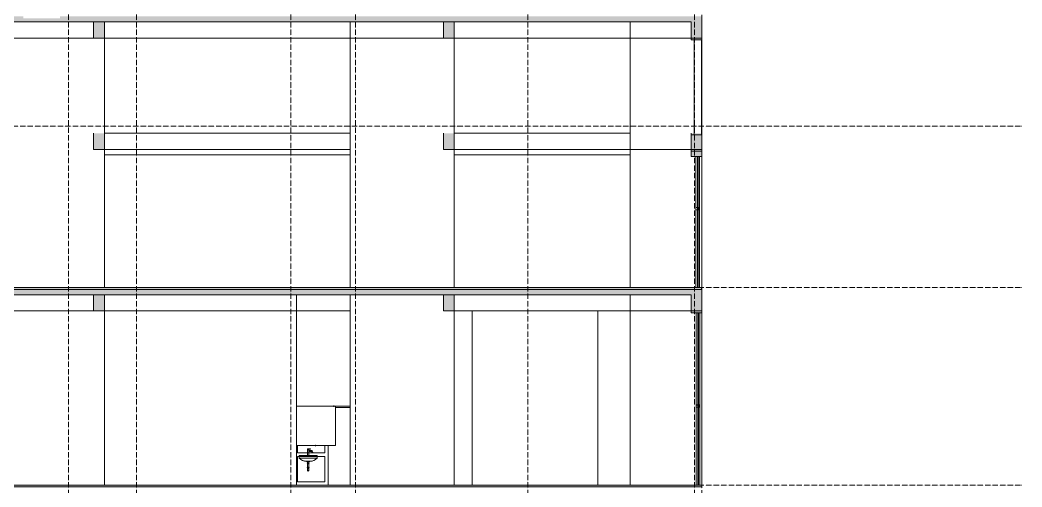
# Model space of a CAD drawing. Header units: millimetres. Extents: x -7075 to 54747, y -13937 to 93540.
# Drawn here: x 23600 to 51521, y 5450 to 18450 of the extents above; entities that cross this region are included whole.
import ezdxf

# ---------------------------------------------------------------- set-up
doc = ezdxf.new("R2010")
doc.units = ezdxf.units.MM
doc.linetypes.add('Grid Line', pattern=[4.2, 3, -0.6, 0, -0.6])
for name, color, linetype, lineweight in [('A-DETL-GENF', 31, 'Continuous', 5), ('A-GLAZ-CWMG', 55, 'Continuous', 5), ('CUA', 31, 'Continuous', 9), ('KINH', 152, 'Continuous', 5), ('NET CAT', 3, 'Continuous', 5), ('NET CATConcrete', 3, 'Continuous', 5), ('NET-CAT', 3, 'Continuous', 15), ('NET-THAY', 2, 'Continuous', 9), ('THIET-BI', 44, 'Continuous', 5), ('TRUC', 225, 'Continuous', 5)]:
    doc.layers.add(name, color=color, linetype=linetype, lineweight=lineweight)
pattern_1 = [(0, (19236.3, 39800), (1625.6, 406.4), [67.056, -1152.144, 67.056, -1152.144, -6502.4]), (0, (19236.3, 39800), (1625.6, 406.4), [-2438.4, 67.056, -2371.344, 67.056, -1152.144, -2844.8]), (0, (19236.3, 39800), (1625.6, 406.4), [-6096, 67.056, -745.744, 67.056, -1964.944]), (120, (19845.9, 40003.2), (-1164.7527, 1204.611), [67.056, -1152.144, 67.056, -7654.544]), (120, (19845.9, 40003.2), (-1164.7527, 1204.611), [-1286.256, -1152.144, 67.056, -2371.344, -4064]), (120, (19845.9, 40003.2), (-1164.7527, 1204.611), [-4876.8, 67.056, -1152.144, 67.056, -2777.744]), (120, (19845.9, 40003.2), (-1164.7527, 1204.611), [-6163.056, -745.744, 67.056, -1964.944]), (240, (20049.1, 40816), (-460.8473, -1611.011), [67.056, -1152.144, 67.056, -7654.544]), (240, (20049.1, 40816), (-460.8473, -1611.011), [-1286.256, -1152.144, 67.056, -2371.344, -4064]), (240, (20049.1, 40816), (-460.8473, -1611.011), [-4876.8, 67.056, -1152.144, 67.056, -2777.744]), (240, (20049.1, 40816), (-460.8473, -1611.011), [-6163.056, -745.744, 67.056, -1964.944])]

# ---------------------------------------------------------------- blocks, each defined once
blk = doc.blocks.new('ALC1807-ASCENT PLAZA-KET CAU 180524_rvt-1-A-A')
at = {"layer": 'NET CAT', "color": 4}
for p, q in [((25950, 18400), (25950, 11000)), ((32800, 18400), (32800, 11000)), ((35700, 11000), (35700, 18400)), ((40600, 18400), (40600, 11000)), ((42600, 15250), (42600, 17900)), ((42600, 10950), (42600, 14650)), ((25950, 10800), (25950, 5500)), ((32800, 10800), (32800, 5500)), ((35700, 5500), (35700, 10800)), ((40600, 10800), (40600, 5500)), ((42600, 5500), (42600, 10300))]:
    blk.add_line(p, q, dxfattribs=at)
blk = doc.blocks.new('System Panel - Glazed-1982532-A-A')
at = {"layer": 'KINH', "lineweight": 9}
for p, q in [((42484, 2193), (42484, 2179)), ((42496, 2193), (42484, 2193)), ((42484, 2172), (42484, 0)), ((42496, 0), (42496, 2193)), ((42484, 0), (42496, 0))]:
    blk.add_line(p, q, dxfattribs=at)
blk = doc.blocks.new('System Panel - Glazed-1982794-A-A')
at = {"layer": 'KINH', "lineweight": 9}
for p, q in [((42494, 10300), (42494, 7728)), ((42506, 10300), (42494, 10300)), ((42506, 7707), (42506, 10300)), ((42494, 7721), (42494, 7707)), ((42494, 7707), (42506, 7707))]:
    blk.add_line(p, q, dxfattribs=at)
blk = doc.blocks.new('System Panel - Glazed-V4-A-A')
at = {"layer": 'KINH', "lineweight": 9}
for p, q in [((42484, 13193), (42484, 13179)), ((42496, 13193), (42484, 13193)), ((42484, 13172), (42484, 11000)), ((42496, 11000), (42496, 13193)), ((42484, 11000), (42496, 11000))]:
    blk.add_line(p, q, dxfattribs=at)
blk = doc.blocks.new('System Panel - Glazed-1982889-A-A')
at = {"layer": 'KINH', "lineweight": 9}
for p, q in [((42484, 14650), (42484, 13228)), ((42496, 14650), (42484, 14650)), ((42496, 13207), (42496, 14650)), ((42484, 13221), (42484, 13207)), ((42484, 13207), (42496, 13207))]:
    blk.add_line(p, q, dxfattribs=at)
blk = doc.blocks.new('X-LA - X-LA-1272779-A-A')
at = {"layer": 'THIET-BI'}
for p, q in [((32392, 7700), (31300, 7700)), ((31300, 7700), (32332, 7700)), ((32332, 7705), (32352, 7705)), ((32332, 7700), (32332, 7705)), ((32332, 7700), (32332, 7697)), ((32332, 7697), (32334, 7693)), ((32334, 7693), (32337, 7691)), ((32337, 7691), (32342, 7690)), ((32342, 7690), (32346, 7691)), ((32346, 7691), (32349, 7693)), ((32349, 7693), (32351, 7696)), ((32351, 7696), (32352, 7700)), ((32352, 7705), (32352, 7700)), ((32352, 7700), (32392, 7700)), ((32392, 6600), (32392, 7700)), ((32392, 7700), (32392, 6600)), ((31300, 6600), (32392, 6600)), ((31820, 6600), (31300, 6600)), ((31609, 6514), (31610, 6515)), ((31609, 6514), (31609, 6496)), ((31609, 6496), (31609, 6514)), ((31609, 6496), (31631, 6486)), ((31615, 6494), (31609, 6496)), ((31609, 6484), (31609, 6325)), ((31609, 6325), (31609, 6484)), ((31610, 6515), (31650, 6515)), ((31610, 6515), (31650, 6515)), ((31630, 6484), (31610, 6484)), ((31610, 6484), (31611, 6484)), ((31612, 6485), (31615, 6494)), ((31651, 6484), (31630, 6484)), ((31631, 6486), (31651, 6486)), ((31648, 6486), (31648, 6485)), ((31648, 6486), (31648, 6485)), ((31651, 6486), (31648, 6486)), ((31649, 6484), (31651, 6484)), ((31650, 6515), (31651, 6514)), ((31651, 6513), (31651, 6514)), ((31651, 6514), (31651, 6513)), ((31698, 6513), (31651, 6513)), ((31651, 6513), (31698, 6513)), ((31651, 6503), (31698, 6503)), ((31651, 6486), (31651, 6503)), ((31651, 6503), (31651, 6486)), ((31698, 6503), (31651, 6503)), ((31651, 6484), (31651, 6463)), ((31651, 6484), (31651, 6463)), ((31651, 6463), (31713, 6463)), ((31651, 6463), (31713, 6463)), ((31651, 6438), (31651, 6325)), ((31713, 6438), (31651, 6438)), ((31651, 6438), (31651, 6325)), ((31713, 6438), (31651, 6438)), ((31698, 6513), (31699, 6512)), ((31699, 6504), (31698, 6503)), ((31699, 6512), (31699, 6504)), ((31699, 6512), (31699, 6504)), ((31713, 6463), (31730, 6463)), ((31720, 6438), (31713, 6438)), ((31726, 6435), (31720, 6438)), ((31731, 6424), (31726, 6435)), ((31729, 6428), (31731, 6424)), ((31730, 6463), (31745, 6454)), ((31754, 6434), (31731, 6424)), ((31731, 6424), (31739, 6408)), ((31739, 6408), (31731, 6424)), ((31745, 6454), (31754, 6434)), ((31752, 6439), (31754, 6434)), ((31753, 6434), (31754, 6434)), ((31754, 6434), (31762, 6419)), ((31754, 6434), (31762, 6419)), ((31821, 6603), (31820, 6600)), ((31820, 6600), (31820, 6595)), ((31820, 6595), (31840, 6595)), ((31823, 6607), (31821, 6603)), ((31825, 6609), (31823, 6607)), ((31830, 6610), (31825, 6609)), ((31834, 6609), (31830, 6610)), ((31837, 6607), (31834, 6609)), ((31839, 6604), (31837, 6607)), ((31840, 6600), (31839, 6604)), ((31840, 6595), (31840, 6600)), ((32392, 6600), (31840, 6600)), ((31380, 6325), (31380, 6255)), ((31880, 6325), (31380, 6325)), ((31380, 6325), (31609, 6325)), ((31380, 6255), (31380, 6325)), ((31380, 6255), (31880, 6255)), ((31420, 6220), (31380, 6255)), ((31471, 6190), (31420, 6220)), ((31522, 6173), (31471, 6190)), ((31580, 6165), (31522, 6173)), ((31580, 6165), (31680, 6165)), ((31591, 6165), (31580, 6165)), ((31591, 6165), (31592, 6153)), ((31592, 6153), (31591, 6165)), ((31592, 6150), (31592, 6153)), ((31595, 6148), (31592, 6150)), ((31598, 6148), (31595, 6148)), ((31598, 6148), (31662, 6148)), ((31606, 6148), (31598, 6148)), ((31606, 6148), (31600, 6146)), ((31600, 6146), (31606, 6148)), ((31660, 6146), (31600, 6146)), ((31600, 6146), (31600, 6143)), ((31600, 6143), (31600, 6146)), ((31600, 6143), (31660, 6143)), ((31602, 6143), (31600, 6143)), ((31602, 6143), (31658, 6143)), ((31602, 6142), (31602, 6143)), ((31602, 6142), (31602, 6143)), ((31655, 6148), (31606, 6148)), ((31651, 6399), (31609, 6399)), ((31651, 6325), (31880, 6325)), ((31660, 6146), (31655, 6148)), ((31655, 6148), (31660, 6146)), ((31662, 6148), (31655, 6148)), ((31658, 6143), (31658, 6142)), ((31658, 6143), (31658, 6142)), ((31660, 6143), (31658, 6143)), ((31660, 6143), (31660, 6146)), ((31660, 6146), (31660, 6143)), ((31665, 6148), (31662, 6148)), ((31668, 6150), (31665, 6148)), ((31669, 6165), (31668, 6153)), ((31669, 6165), (31668, 6153)), ((31668, 6153), (31668, 6150)), ((31680, 6165), (31669, 6165)), ((31731, 6171), (31680, 6165)), ((31789, 6190), (31731, 6171)), ((31740, 6408), (31739, 6408)), ((31761, 6417), (31740, 6408)), ((31740, 6408), (31751, 6412)), ((31751, 6412), (31761, 6417)), ((31762, 6419), (31761, 6417)), ((31833, 6215), (31789, 6190)), ((31880, 6255), (31833, 6215)), ((31880, 6255), (31880, 6325)), ((31880, 6325), (31880, 6255)), ((31603, 6141), (31607, 6141)), ((31607, 6141), (31603, 6141)), ((31606, 6098), (31608, 6099)), ((31606, 6095), (31606, 6098)), ((31607, 6093), (31606, 6095)), ((31606, 5998), (31607, 6000)), ((31606, 5995), (31606, 5998)), ((31608, 5993), (31606, 5995)), ((31609, 6141), (31607, 6141)), ((31609, 6092), (31607, 6093)), ((31607, 6000), (31609, 6001)), ((31608, 6103), (31608, 6099)), ((31630, 6103), (31608, 6103)), ((31608, 6103), (31609, 6103)), ((31608, 6099), (31608, 6103)), ((31608, 6099), (31652, 6099)), ((31608, 5993), (31608, 5990)), ((31652, 5993), (31608, 5993)), ((31608, 5990), (31608, 5993)), ((31608, 5990), (31630, 5990)), ((31612, 5990), (31608, 5990)), ((31612, 5990), (31608, 5990)), ((31611, 6106), (31609, 6104)), ((31609, 6104), (31611, 6106)), ((31609, 6104), (31609, 6103)), ((31609, 6103), (31609, 6104)), ((31610, 6091), (31609, 6092)), ((31609, 6001), (31610, 6002)), ((31611, 6139), (31609, 6141)), ((31612, 6090), (31610, 6091)), ((31610, 6002), (31612, 6003)), ((31611, 6137), (31611, 6139)), ((31611, 6137), (31611, 6106)), ((31611, 6106), (31611, 6137)), ((31630, 6090), (31612, 6090)), ((31614, 6090), (31612, 6090)), ((31630, 6003), (31612, 6003)), ((31612, 6003), (31614, 6003)), ((31612, 5987), (31612, 5990)), ((31612, 5987), (31612, 5990)), ((31648, 5987), (31612, 5987)), ((31613, 5986), (31612, 5987)), ((31613, 5986), (31612, 5987)), ((31613, 5986), (31613, 5984)), ((31613, 5984), (31647, 5984)), ((31613, 5959), (31613, 5984)), ((31613, 5959), (31613, 5984)), ((31614, 5957), (31613, 5959)), ((31614, 6003), (31614, 6090)), ((31614, 6003), (31614, 6090)), ((31614, 5959), (31646, 5959)), ((31614, 5958), (31614, 5957)), ((31614, 5957), (31614, 5909)), ((31614, 5909), (31614, 5957)), ((31646, 5909), (31614, 5909)), ((31630, 5958), (31615, 5958)), ((31652, 6103), (31630, 6103)), ((31649, 6090), (31630, 6090)), ((31649, 6003), (31630, 6003)), ((31630, 5990), (31652, 5990)), ((31645, 5958), (31630, 5958)), ((31646, 6003), (31646, 6090)), ((31646, 6090), (31646, 6003)), ((31649, 6090), (31646, 6090)), ((31646, 6003), (31649, 6003)), ((31647, 5959), (31646, 5957)), ((31646, 5957), (31646, 5958)), ((31646, 5957), (31646, 5909)), ((31646, 5957), (31646, 5909)), ((31648, 5987), (31647, 5984)), ((31647, 5984), (31648, 5986)), ((31647, 5984), (31647, 5959)), ((31647, 5984), (31647, 5959)), ((31648, 5990), (31648, 5987)), ((31648, 5990), (31648, 5987)), ((31652, 5990), (31648, 5990)), ((31648, 5987), (31648, 5986)), ((31651, 6141), (31649, 6139)), ((31649, 6139), (31649, 6137)), ((31649, 6133), (31649, 6137)), ((31649, 6137), (31649, 6106)), ((31649, 6106), (31649, 6133)), ((31651, 6104), (31649, 6106)), ((31649, 6106), (31651, 6104)), ((31650, 6091), (31649, 6090)), ((31649, 6003), (31650, 6002)), ((31652, 6092), (31650, 6091)), ((31650, 6002), (31652, 6001)), ((31653, 6141), (31651, 6141)), ((31651, 6103), (31651, 6104)), ((31651, 6104), (31651, 6103)), ((31651, 6103), (31652, 6103)), ((31652, 6099), (31652, 6103)), ((31652, 6103), (31652, 6099)), ((31652, 6099), (31654, 6098)), ((31653, 6093), (31652, 6092)), ((31652, 6001), (31653, 6000)), ((31654, 5995), (31652, 5993)), ((31652, 5990), (31652, 5993)), ((31652, 5993), (31652, 5990)), ((31657, 6141), (31653, 6141)), ((31657, 6141), (31653, 6141)), ((31654, 6095), (31653, 6093)), ((31653, 6000), (31654, 5998)), ((31654, 6098), (31654, 6095)), ((31654, 5998), (31654, 5995)), ((31658, 6142), (31657, 6141))]:
    blk.add_line(p, q, dxfattribs=at)
for centre, radius, start, end in [((31591, 6456), 292, 223.6204, 267.7809), ((31669, 6456), 292, 272.2191, 316.3796), ((31630, 5909), 15.9, 180, 0)]:
    blk.add_arc(centre, radius, start, end, dxfattribs=at)
for centre, major_axis, ratio in [((31611, 6096), (4.41, 0), 0.713058), ((31611, 5997), (4.41, 0), 0.713058), ((31630, 5997), (7.99, 0), 0.393273), ((31649, 6096), (4.41, 0), 0.713058), ((31649, 5997), (4.41, 0), 0.713058)]:
    blk.add_ellipse(centre, major_axis=major_axis, ratio=ratio, dxfattribs=at)
for points in [[(31609, 6514), (31609, 6515), (31609, 6515), (31610, 6515)], [(31612, 6485), (31612, 6488), (31613, 6491), (31615, 6494)], [(31646, 6451), (31646, 6458), (31648, 6463), (31651, 6463)], [(31651, 6438), (31648, 6438), (31646, 6444), (31646, 6451)], [(31650, 6515), (31651, 6515), (31651, 6515), (31651, 6514)], [(31698, 6513), (31699, 6513), (31699, 6512), (31699, 6512)], [(31699, 6504), (31699, 6503), (31699, 6503), (31698, 6503)], [(31713, 6463), (31730, 6463), (31745, 6454), (31752, 6439)], [(31713, 6438), (31720, 6438), (31726, 6435), (31729, 6428)], [(31598, 6148), (31595, 6148), (31592, 6150), (31592, 6153)], [(31598, 6148), (31595, 6148), (31592, 6150), (31592, 6153)], [(31668, 6153), (31668, 6150), (31665, 6148), (31662, 6148)], [(31740, 6408), (31740, 6407), (31739, 6407), (31739, 6408)], [(31762, 6419), (31762, 6418), (31762, 6417), (31761, 6417)], [(31603, 6141), (31602, 6141), (31602, 6141), (31602, 6142)], [(31607, 6093), (31606, 6095), (31606, 6098), (31608, 6099)], [(31608, 5993), (31606, 5995), (31606, 5998), (31607, 6000)], [(31607, 6141), (31609, 6141), (31611, 6139), (31611, 6137)], [(31612, 6090), (31610, 6091), (31609, 6092), (31607, 6093)], [(31607, 6000), (31609, 6001), (31610, 6002), (31612, 6003)], [(31649, 6137), (31649, 6139), (31651, 6141), (31653, 6141)], [(31653, 6093), (31652, 6092), (31650, 6091), (31649, 6090)], [(31649, 6003), (31650, 6002), (31652, 6001), (31653, 6000)], [(31652, 6099), (31654, 6098), (31654, 6095), (31653, 6093)], [(31653, 6000), (31654, 5998), (31654, 5995), (31652, 5993)], [(31658, 6142), (31658, 6141), (31658, 6141), (31657, 6141)]]:
    blk.add_open_spline(points, degree=3, dxfattribs=at)
for points in [[(31651, 6503), (31650, 6503), (31648, 6505), (31648, 6508), (31648, 6511), (31650, 6513), (31651, 6513)], [(31630, 6099), (31626, 6099), (31622, 6098), (31622, 6096), (31622, 6095), (31626, 6093), (31630, 6093)], [(31630, 6099), (31634, 6099), (31638, 6098), (31638, 6096), (31638, 6095), (31634, 6093), (31630, 6093)]]:
    blk.add_open_spline(points, degree=3, knots=[0, 0, 0, 0, 1, 1, 1, 2, 2, 2, 2], dxfattribs=at)
blk = doc.blocks.new('CUA SAN PHOI LUA - CUA SAN PHOI LUA-1271795-A-A')
at = {"layer": 'CUA'}
for p, q in [((32800, 7700), (32392, 7700)), ((32392, 7660), (32800, 7660)), ((31330, 6600), (31330, 6400)), ((32090, 6400), (32090, 6600)), ((32190, 6600), (32190, 5500)), ((31330, 6400), (32090, 6400)), ((32090, 6300), (31330, 6300)), ((31330, 6300), (31330, 5590)), ((32090, 5590), (32090, 6300)), ((31330, 5590), (32090, 5590))]:
    blk.add_line(p, q, dxfattribs=at)
blk = doc.blocks.new('Rectangular Mullion - MULION KHUNG NOI-1982294-A-A')
at = {"layer": 'A-DETL-GENF'}
blk.add_hatch(color=256, dxfattribs=at).paths.add_polyline_path([(42483, 2167), (42486, 2179), (42482, 2179)], flags=0)
at = {"layer": 'A-GLAZ-CWMG'}
blk.add_hatch(color=256, dxfattribs=at).paths.add_polyline_path([(42486, 2221), (42483, 2233), (42482, 2221)], flags=0)
at = {"layer": 'A-DETL-GENF'}
for p, q in [((42486, 2221), (42486, 2236)), ((42486, 2221), (42486, 2236)), ((42432, 2167), (42432, 2233)), ((42432, 2233), (42482, 2233)), ((42482, 2167), (42432, 2167)), ((42435, 2170), (42435, 2230)), ((42435, 2230), (42478, 2230)), ((42478, 2170), (42435, 2170)), ((42478, 2230), (42478, 2170)), ((42482, 2233), (42482, 2221)), ((42482, 2233), (42482, 2221)), ((42482, 2233), (42482, 2167)), ((42482, 2221), (42486, 2221)), ((42482, 2221), (42486, 2221)), ((42482, 2221), (42486, 2211)), ((42486, 2221), (42482, 2221)), ((42482, 2221), (42482, 2211)), ((42482, 2212), (42486, 2221)), ((42482, 2211), (42486, 2211)), ((42498, 2207), (42482, 2207)), ((42482, 2207), (42482, 2193)), ((42482, 2193), (42498, 2193)), ((42482, 2179), (42486, 2189)), ((42482, 2179), (42482, 2189)), ((42482, 2189), (42486, 2189)), ((42482, 2188), (42486, 2179)), ((42486, 2179), (42482, 2179)), ((42482, 2179), (42482, 2167)), ((42482, 2167), (42482, 2179)), ((42482, 2179), (42486, 2179)), ((42486, 2179), (42482, 2179)), ((42486, 2211), (42486, 2221)), ((42486, 2189), (42486, 2179)), ((42486, 2164), (42486, 2179)), ((42486, 2179), (42486, 2164)), ((42500, 2226), (42494, 2226)), ((42494, 2226), (42495, 2225)), ((42495, 2225), (42494, 2225)), ((42495, 2224), (42494, 2223)), ((42494, 2224), (42495, 2224)), ((42494, 2223), (42495, 2223)), ((42495, 2223), (42494, 2222)), ((42494, 2222), (42495, 2222)), ((42495, 2222), (42494, 2221)), ((42494, 2221), (42495, 2221)), ((42495, 2221), (42494, 2220)), ((42494, 2220), (42495, 2220)), ((42495, 2219), (42494, 2219)), ((42494, 2219), (42495, 2219)), ((42495, 2218), (42494, 2218)), ((42494, 2218), (42495, 2218)), ((42495, 2217), (42494, 2217)), ((42494, 2216), (42495, 2217)), ((42494, 2184), (42495, 2183)), ((42495, 2183), (42494, 2183)), ((42495, 2182), (42494, 2182)), ((42494, 2182), (42495, 2182)), ((42495, 2181), (42494, 2181)), ((42494, 2181), (42495, 2181)), ((42495, 2179), (42494, 2180)), ((42494, 2180), (42495, 2180)), ((42495, 2178), (42494, 2179)), ((42494, 2179), (42495, 2179)), ((42495, 2177), (42494, 2178)), ((42494, 2178), (42495, 2178)), ((42495, 2176), (42494, 2177)), ((42494, 2177), (42495, 2177)), ((42494, 2176), (42495, 2176)), ((42494, 2174), (42495, 2175)), ((42495, 2175), (42494, 2175)), ((42500, 2174), (42494, 2174)), ((42495, 2217), (42498, 2217)), ((42495, 2183), (42498, 2183)), ((42496, 2219), (42496, 2224)), ((42496, 2224), (42497, 2224)), ((42497, 2219), (42496, 2219)), ((42497, 2181), (42496, 2181)), ((42496, 2181), (42496, 2176)), ((42496, 2176), (42497, 2176)), ((42497, 2224), (42497, 2219)), ((42497, 2176), (42497, 2181)), ((42498, 2167), (42498, 2233)), ((42498, 2233), (42532, 2233)), ((42498, 2221), (42498, 2225)), ((42498, 2225), (42500, 2225)), ((42499, 2221), (42498, 2221)), ((42498, 2219), (42498, 2220)), ((42498, 2220), (42499, 2220)), ((42499, 2219), (42498, 2219)), ((42498, 2217), (42498, 2218)), ((42498, 2218), (42499, 2218)), ((42498, 2193), (42498, 2207)), ((42498, 2183), (42498, 2182)), ((42498, 2182), (42499, 2182)), ((42498, 2181), (42498, 2180)), ((42499, 2181), (42498, 2181)), ((42498, 2180), (42499, 2180)), ((42499, 2179), (42498, 2179)), ((42498, 2179), (42498, 2175)), ((42498, 2175), (42500, 2175)), ((42532, 2167), (42498, 2167)), ((42500, 2221), (42499, 2222)), ((42499, 2222), (42499, 2221)), ((42499, 2220), (42499, 2219)), ((42499, 2218), (42500, 2219)), ((42499, 2218), (42499, 2218)), ((42499, 2182), (42499, 2182)), ((42499, 2182), (42500, 2181)), ((42499, 2180), (42499, 2181)), ((42500, 2179), (42499, 2178)), ((42499, 2178), (42499, 2179)), ((42500, 2225), (42500, 2226)), ((42500, 2220), (42500, 2221)), ((42500, 2219), (42500, 2220)), ((42500, 2181), (42500, 2180)), ((42500, 2180), (42500, 2179)), ((42500, 2175), (42500, 2174)), ((42502, 2170), (42502, 2230)), ((42502, 2230), (42528, 2230)), ((42528, 2170), (42502, 2170)), ((42528, 2230), (42528, 2170)), ((42532, 2233), (42532, 2167))]:
    blk.add_line(p, q, dxfattribs=at)
for centre, radius, start, end in [((42482, 2238), 4.58, 269.7981, 330.5096), ((42482, 2238), 4.58, 269.7981, 330.5096), ((42482, 2162), 4.58, 29.4904, 90.2019), ((42482, 2162), 4.58, 29.4904, 90.2019), ((42494, 2226), 0.2, 82.8972, 208.2076), ((42494, 2224), 0.2, 128.6598, 231.3402), ((42494, 2223), 0.2, 128.6598, 231.3402), ((42494, 2222), 0.2, 128.6598, 231.3402), ((42494, 2221), 0.2, 128.6598, 231.3402), ((42494, 2220), 0.2, 128.6598, 231.3402), ((42494, 2219), 0.2, 128.6598, 231.3402), ((42494, 2218), 0.2, 128.6598, 231.3402), ((42494, 2217), 0.2, 138.5763, 284.0362), ((42494, 2183), 0.2, 75.9638, 221.4237), ((42494, 2182), 0.2, 128.6598, 231.3402), ((42494, 2181), 0.2, 128.6598, 231.3402), ((42494, 2180), 0.2, 128.6598, 231.3402), ((42494, 2179), 0.2, 128.6598, 231.3402), ((42494, 2178), 0.2, 128.6598, 231.3402), ((42494, 2177), 0.2, 128.6598, 231.3402), ((42494, 2176), 0.2, 128.6598, 231.3402), ((42494, 2174), 0.2, 151.7924, 277.1028), ((42494, 2225), 0.568, 325.5557, 34.4443), ((42495, 2224), 0.2, 308.6598, 51.3402), ((42495, 2223), 0.2, 308.6598, 51.3402), ((42495, 2222), 0.2, 308.6598, 51.3402), ((42495, 2221), 0.2, 308.6598, 51.3402), ((42495, 2220), 0.2, 308.6598, 51.3402), ((42495, 2219), 0.2, 308.6598, 51.3402), ((42495, 2217), 0.2, 318.5763, 51.3402), ((42495, 2183), 0.2, 308.6598, 41.4237), ((42495, 2181), 0.2, 308.6598, 51.3402), ((42495, 2180), 0.2, 308.6598, 51.3402), ((42495, 2179), 0.2, 308.6598, 51.3402), ((42495, 2178), 0.2, 308.6598, 51.3402), ((42495, 2177), 0.2, 308.6598, 51.3402), ((42495, 2176), 0.2, 308.6598, 51.3402), ((42494, 2175), 0.568, 325.5557, 34.4443), ((42496, 2224), 0.2, 90, 180), ((42496, 2219), 0.2, 180, 270), ((42496, 2181), 0.2, 90, 180), ((42496, 2176), 0.2, 180, 270), ((42497, 2224), 0.2, 0, 90), ((42497, 2219), 0.2, 270, 0), ((42497, 2181), 0.2, 0, 90), ((42497, 2176), 0.2, 270, 0), ((42498, 2225), 0.133, 90, 180), ((42498, 2220), 0.133, 90, 180), ((42498, 2219), 0.133, 180, 270), ((42498, 2217), 0.2, 270, 0), ((42498, 2183), 0.2, 0, 90), ((42498, 2181), 0.133, 90, 180), ((42498, 2180), 0.133, 180, 270), ((42498, 2175), 0.133, 180, 270), ((42499, 2221), 0.1, 49.9813, 159.9813), ((42499, 2221), 0.133, 270, 339.9813), ((42499, 2220), 0.133, 0, 90), ((42499, 2219), 0.133, 270, 0), ((42499, 2218), 0.133, 20.0187, 90), ((42499, 2218), 0.1, 200.0187, 310.0187), ((42499, 2182), 0.133, 270, 339.9813), ((42499, 2182), 0.1, 49.9813, 159.9813), ((42499, 2181), 0.133, 0, 90), ((42499, 2180), 0.133, 270, 0), ((42499, 2179), 0.133, 20.0187, 90), ((42499, 2179), 0.1, 200.0187, 310.0187), ((42500, 2226), 0.133, 0, 82.8972), ((42500, 2225), 0.133, 270, 0), ((42500, 2175), 0.133, 0, 90), ((42500, 2174), 0.133, 277.1028, 0)]:
    blk.add_arc(centre, radius, start, end, dxfattribs=at)
blk = doc.blocks.new('Rectangular Mullion - Rectangular Mullion-V10-A-A')
at = {"layer": 'A-GLAZ-CWMG', "lineweight": 9}
for p, q in [((42432, 13233), (42432, 13167)), ((42482, 13233), (42432, 13233)), ((42432, 13167), (42482, 13167)), ((42482, 13207), (42482, 13233)), ((42498, 13207), (42482, 13207)), ((42482, 13167), (42482, 13193)), ((42482, 13193), (42498, 13193)), ((42532, 13233), (42498, 13233)), ((42498, 13233), (42498, 13207)), ((42498, 13193), (42498, 13167)), ((42498, 13167), (42532, 13167)), ((42532, 13167), (42532, 13233))]:
    blk.add_line(p, q, dxfattribs=at)
blk = doc.blocks.new('Rectangular Mullion - Rectangular Mullion-1978183-A-A')
at = {"layer": 'A-GLAZ-CWMG'}
for p, q in [((42432, 2167), (42432, 0)), ((42482, 2167), (42482, 0)), ((42498, 2167), (42498, 0)), ((42532, 2167), (42532, 0))]:
    blk.add_line(p, q, dxfattribs=at)
blk = doc.blocks.new('Rectangular Mullion - Rectangular Mullion-1978516-A-A')
at = {"layer": 'A-GLAZ-CWMG'}
for p, q in [((42432, 14650), (42432, 13233)), ((42482, 14650), (42482, 13233)), ((42498, 14650), (42498, 13233)), ((42532, 14650), (42532, 13233))]:
    blk.add_line(p, q, dxfattribs=at)
blk = doc.blocks.new('Rectangular Mullion - Rectangular Mullion-1982534-A-A')
at = {"layer": 'A-GLAZ-CWMG', "lineweight": 9}
for p, q in [((42432, 2233), (42432, 2167)), ((42482, 2233), (42432, 2233)), ((42432, 2167), (42482, 2167)), ((42482, 2207), (42482, 2233)), ((42498, 2207), (42482, 2207)), ((42482, 2167), (42482, 2193)), ((42482, 2193), (42498, 2193)), ((42532, 2233), (42498, 2233)), ((42498, 2233), (42498, 2207)), ((42498, 2193), (42498, 2167)), ((42498, 2167), (42532, 2167)), ((42532, 2167), (42532, 2233))]:
    blk.add_line(p, q, dxfattribs=at)
blk = doc.blocks.new('Rectangular Mullion - Rectangular Mullion-1978433-A-A')
at = {"layer": 'A-GLAZ-CWMG'}
for p, q in [((42442, 10300), (42442, 7733)), ((42492, 10300), (42492, 7733)), ((42508, 10300), (42508, 7733)), ((42542, 10300), (42542, 7733))]:
    blk.add_line(p, q, dxfattribs=at)

msp = doc.modelspace()

# ---------------------------------------------------------------- hatches: boundary and pattern name
at = {"layer": 'NET CAT', "lineweight": 9}
for points in [[(20884.1, 18400), (42599.9, 18400), (42599.9, 18550), (24709.9, 18550), (24709.9, 18500), (23690.1, 18500), (23690.1, 18550), (9599.9, 18550), (9599.9, 18480), (8799.9, 18480), (8799.9, 18500), (6949.9, 18500), (6949.9, 18550), (-0.1, 18550), (-0.1, 18400), (17679.7, 18400)], [(42599.9, 10800), (42599.9, 10950), (-0.1, 10950), (-0.1, 10800), (40110.6, 10800)]]:
    msp.add_hatch(color=7, dxfattribs=at).paths.add_polyline_path(points, flags=0)
at = {"layer": 'NET CATConcrete'}
for points in [[(25950.1, 17950), (25950.1, 18400), (25650.1, 18400), (25650.1, 17950)], [(35700.1, 17950), (35700.1, 18400), (35400.1, 18400), (35400.1, 17950)], [(42299.9, 17900), (42599.9, 17900), (42599.9, 18400), (42299.9, 18400)], [(42299.9, 17900), (42599.9, 17900), (42599.9, 18400), (42299.9, 18400)], [(42299.9, 17950), (42599.9, 17950), (42599.9, 18400), (42299.9, 18400)], [(25950.1, 14850), (25950.1, 15300), (25650.1, 15300), (25650.1, 14850)], [(35700.1, 14850), (35700.1, 15300), (35400.1, 15300), (35400.1, 14850)], [(42299.9, 14800), (42599.9, 14800), (42599.9, 15300), (42299.9, 15300)], [(42299.9, 14850), (42599.9, 14850), (42599.9, 15300), (42299.9, 15300)], [(42299.9, 14650), (42599.9, 14650), (42599.9, 15250), (42299.9, 15250)], [(25950.1, 10350), (25950.1, 10800), (25650.1, 10800), (25650.1, 10350)], [(35700.1, 10350), (35700.1, 10800), (35400.1, 10800), (35400.1, 10350)], [(42299.9, 10300), (42599.9, 10300), (42599.9, 10800), (42299.9, 10800)], [(42299.9, 10350), (42599.9, 10350), (42599.9, 10800), (42299.9, 10800)]]:
    msp.add_hatch(color=256, dxfattribs=at).paths.add_polyline_path(points, flags=0)
at = {"layer": 'NET-THAY'}
h = msp.add_hatch(dxfattribs=at)
h.set_pattern_fill('FP_2', style=0, pattern_type=2)
h.set_pattern_definition(pattern_1)
h.paths.add_polyline_path([(42589.9, 10950), (42589.9, 11000), (-10.1, 11000), (-10.1, 10950), (40110.6, 10950)], flags=0)
h = msp.add_hatch(dxfattribs=at)
h.set_pattern_fill('FP_2', style=0, pattern_type=2)
h.set_pattern_definition(pattern_1)
h.paths.add_polyline_path([(42599.9, 5450), (42599.9, 5500), (-0.1, 5500), (-0.1, 5450), (33701.7, 5450)], flags=0)

# ---------------------------------------------------------------- linework, layer by layer
at = {"layer": 'NET CAT', "lineweight": 13}
for p, q in [((42299.9, 18400), (42299.9, 17900)), ((42299.9, 18400), (42299.9, 17900)), ((42299.9, 18400), (42299.9, 17950)), ((42599.9, 17900), (42599.9, 18400)), ((42599.9, 17900), (42599.9, 18400)), ((42599.9, 17950), (42599.9, 18400)), ((42299.9, 17950), (42599.9, 17950)), ((42299.9, 17900), (42599.9, 17900)), ((42299.9, 17900), (42599.9, 17900)), ((42299.9, 15300), (42299.9, 14800)), ((42299.9, 15300), (42299.9, 14850)), ((42599.9, 15250), (42299.9, 15250)), ((42299.9, 15250), (42299.9, 14650)), ((42599.9, 14800), (42599.9, 15300)), ((42599.9, 14850), (42599.9, 15300)), ((42599.9, 14650), (42599.9, 15250)), ((42299.9, 14850), (42599.9, 14850)), ((42299.9, 14800), (42599.9, 14800)), ((42299.9, 14650), (42599.9, 14650)), ((42299.9, 10800), (42299.9, 10300)), ((42299.9, 10800), (42299.9, 10350)), ((42599.9, 10300), (42599.9, 10800)), ((42599.9, 10350), (42599.9, 10800)), ((42299.9, 10350), (42599.9, 10350)), ((42299.9, 10300), (42599.9, 10300))]:
    msp.add_line(p, q, dxfattribs=at)
at = {"layer": 'NET CATConcrete'}
for p, q in [((25650.3, 17950), (25650.3, 18400)), ((25950.1, 18400), (25950.1, 17950)), ((35400.3, 17950), (35400.3, 18400)), ((35700.1, 18400), (35700.1, 17950)), ((25950.1, 17950), (25650.3, 17950)), ((32799.9, 17950), (25949.9, 17950)), ((35700.1, 17950), (35400.3, 17950)), ((40599.9, 17950), (35699.9, 17950)), ((25650.3, 14850), (25650.3, 15300)), ((25950.1, 15300), (25950.1, 14850)), ((35400.3, 14850), (35400.3, 15300)), ((35700.1, 15300), (35700.1, 14850)), ((25950.1, 14850), (25650.3, 14850)), ((35700.1, 14850), (35400.3, 14850)), ((25650.3, 10350), (25650.3, 10800)), ((25950.1, 10800), (25950.1, 10350)), ((35400.3, 10350), (35400.3, 10800)), ((35700.1, 10800), (35700.1, 10350)), ((25950.1, 10350), (25650.3, 10350)), ((35700.1, 10350), (35400.3, 10350))]:
    msp.add_line(p, q, dxfattribs=at)
at = {"layer": 'NET-CAT'}
for p, q in [((42599.9, 18400), (42599.9, 18550)), ((42599.9, 18400), (42599.9, 18550)), ((42599.9, 18400), (42599.9, 18550)), ((299.9, 18400), (42299.9, 18400)), ((26789.9, 18400), (26589.9, 18400)), ((32989.9, 18400), (32789.9, 18400)), ((42386.9, 17900), (42386.9, 15250)), ((42586.9, 17900), (42386.9, 17900)), ((42586.9, 15250), (42586.9, 17900)), ((42589.9, 15450), (42589.9, 15500)), ((42599.9, 15450), (42599.9, 15500)), ((42599.9, 15300), (42599.9, 15450)), ((42599.9, 15300), (42599.9, 15450)), ((42386.9, 15250), (42586.9, 15250)), ((42589.9, 11000), (-10.1, 11000)), ((-10.1, 10950), (42589.9, 10950)), ((42599.9, 10950), (-0.1, 10950)), ((42589.9, 10950), (42589.9, 11000)), ((42599.9, 10950), (42599.9, 11000)), ((42599.9, 10800), (42599.9, 10950)), ((42599.9, 10800), (42599.9, 10950)), ((299.9, 10800), (42299.9, 10800)), ((26789.9, 10800), (26589.9, 10800)), ((32989.9, 10800), (32789.9, 10800)), ((42599.9, 5500), (-0.1, 5500)), ((-0.1, 5450), (42599.9, 5450)), ((42599.9, 5450), (42599.9, 5500))]:
    msp.add_line(p, q, dxfattribs=at)
at = {"layer": 'NET-THAY'}
for p, q in [((32799.9, 15300), (25949.9, 15300)), ((40599.9, 15300), (35699.9, 15300)), ((32799.9, 14700), (25949.9, 14700)), ((40599.9, 14700), (35699.9, 14700)), ((31299.9, 5500), (31299.9, 10800)), ((36199.9, 10350), (36199.9, 5500)), ((39700, 5500), (39700, 10350))]:
    msp.add_line(p, q, dxfattribs=at)
for points in [[(25650.3, 17950), (11600.1, 17950)], [(25950.1, 17950), (35400.3, 17950)], [(35700.1, 17950), (42299.9, 17950)], [(25950.1, 14850), (32799.9, 14850)], [(35700.1, 14850), (42299.9, 14850)], [(25650.3, 10350), (11600.1, 10350)], [(25950.1, 10350), (32799.9, 10350)], [(35700.1, 10350), (42299.9, 10350)]]:
    msp.add_lwpolyline(points, dxfattribs=at)
at = {"layer": 'TRUC', "linetype": 'Grid Line', "ltscale": 50}
for p, q in [((24949.9, -10536.9), (24949.9, 93540.4)), ((26849.9, -10536.9), (26849.9, 93540.4)), ((31149.9, -10536.9), (31149.9, 93540.4)), ((32949.9, -10536.9), (32949.9, 93540.4)), ((37749.9, -10536.9), (37749.9, 93540.4)), ((42399.9, -10536.9), (42399.9, 93540.4)), ((42599.9, -10333.7), (42599.9, 93540.4)), ((-7075.1, 15500), (51521, 15500)), ((-7075.1, 11000), (51521, 11000)), ((-7075.1, 5500), (51521, 5500))]:
    msp.add_line(p, q, dxfattribs=at)

# ---------------------------------------------------------------- block references
at = {"lineweight": 5}
msp.add_blockref('ALC1807-ASCENT PLAZA-KET CAU 180524_rvt-1-A-A', (0, 0), dxfattribs=at)
at = {"layer": 'A-GLAZ-CWMG'}
for name, p in [('Rectangular Mullion - Rectangular Mullion-1978516-A-A', (0, 0)), ('Rectangular Mullion - MULION KHUNG NOI-1982294-A-A', (0, 11000)), ('Rectangular Mullion - Rectangular Mullion-V10-A-A', (0, 0)), ('Rectangular Mullion - Rectangular Mullion-1978183-A-A', (0, 11000)), ('Rectangular Mullion - Rectangular Mullion-1978433-A-A', (0, 0)), ('Rectangular Mullion - MULION KHUNG NOI-1982294-A-A', (10, 5500)), ('Rectangular Mullion - Rectangular Mullion-1982534-A-A', (10, 5500)), ('Rectangular Mullion - Rectangular Mullion-1978183-A-A', (10, 5500))]:
    msp.add_blockref(name, p, dxfattribs=at)
at = {"layer": 'CUA'}
msp.add_blockref('CUA SAN PHOI LUA - CUA SAN PHOI LUA-1271795-A-A', (0, 0), dxfattribs=at)
at = {"layer": 'KINH'}
for name, p in [('System Panel - Glazed-1982889-A-A', (0, 0)), ('System Panel - Glazed-V4-A-A', (0, 0)), ('System Panel - Glazed-1982794-A-A', (0, 0)), ('System Panel - Glazed-1982532-A-A', (10, 5500))]:
    msp.add_blockref(name, p, dxfattribs=at)
at = {"layer": 'THIET-BI'}
msp.add_blockref('X-LA - X-LA-1272779-A-A', (0, 0), dxfattribs=at)

doc.saveas('drawing.dxf')
